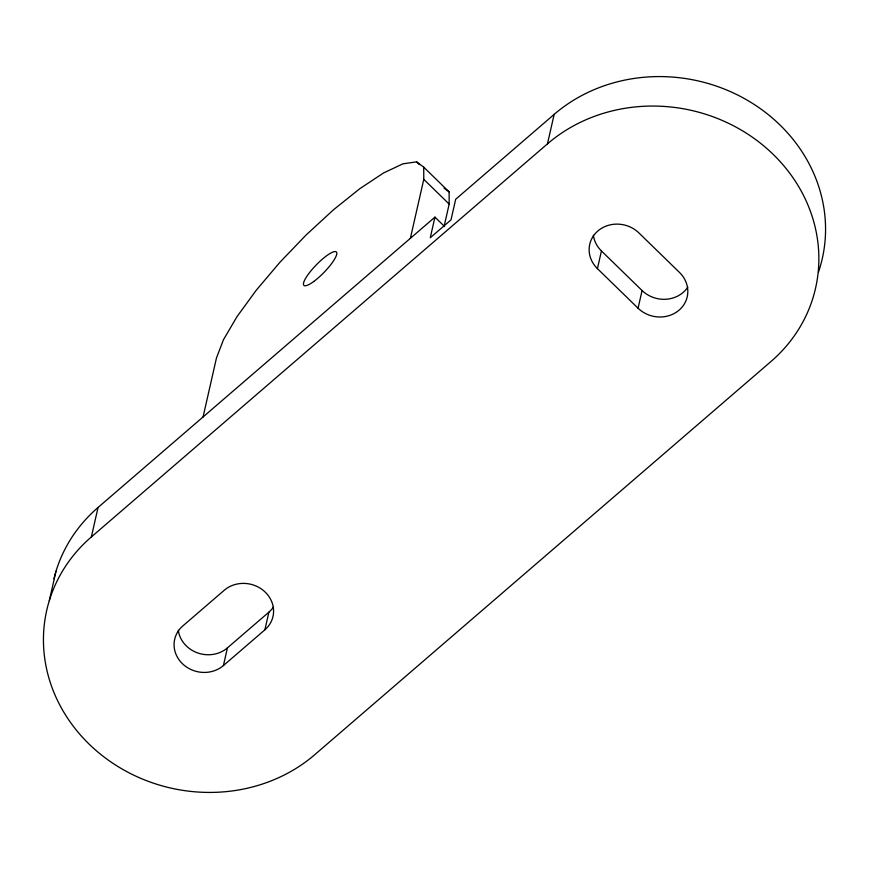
<?xml version="1.0" encoding="UTF-8"?>
<svg xmlns="http://www.w3.org/2000/svg" width="869" height="869" viewBox="0 0 869 869"><rect width="100%" height="100%" fill="white"/><g stroke="black" fill="none" stroke-linecap="round" stroke-linejoin="round"><path stroke-width="1.3" d="M49.305 600.664L56.007 571.194M91.354 536.944L547.47 143.852A160.33 145.894 12.8 0 1 773.236 154.421A160.33 145.894 12.8 0 1 770.955 361.526L314.839 754.618A160.33 145.894 12.8 0 1 89.062 744.06A160.33 145.894 12.8 0 1 91.354 536.944L98.045 507.474L434.956 217.131L444.559 226.483M203.064 416.979L216.457 358.028L223.452 339.736L237.041 316.588L256.29 290.192L279.883 262.319L306.225 234.88L333.511 209.755L359.885 188.638L383.544 172.974L402.89 163.839L416.588 161.851L423.714 167.141L449.11 191.875L449.175 204.085L444.113 226.353M223.409 665.567L264.871 629.829A29.155 26.526 12.8 0 0 265.295 592.18A29.155 26.526 12.8 0 0 224.245 590.257L182.772 625.995A29.155 26.526 12.8 0 0 182.36 663.644A29.155 26.526 12.8 0 0 223.409 665.567L227.428 647.883L268.89 612.156A29.155 26.526 12.8 0 0 273.561 606.855M264.871 629.829L268.89 612.156M410.385 238.291L423.779 179.351L423.714 167.141M434.956 217.131L430.264 237.758L451 219.89L455.682 199.262L554.161 114.382A160.33 145.894 12.8 0 1 748.969 101.206A160.33 145.894 12.8 0 1 818.489 272.062M547.47 143.852L554.161 114.382M597.427 268.64A29.155 26.526 12.8 0 1 597.85 230.98A29.155 26.526 12.8 0 1 638.889 232.903L679.525 272.475A29.155 26.526 12.8 0 1 679.113 310.135A29.155 26.526 12.8 0 1 638.063 308.213L597.427 268.64L601.446 250.956A29.155 26.526 12.8 0 1 593.364 235.217M638.063 308.213L642.082 290.528L601.446 250.956M444.016 188.095L449.11 191.875M416.588 161.851L419.412 164.599M423.779 179.351L449.175 204.085M227.428 647.883A29.155 26.526 12.8 0 1 197.502 652.88A29.155 26.526 12.8 0 1 178.297 630.231M53.921 578.776A160.33 145.894 12.8 0 1 98.045 507.474M687.803 287.15A29.155 26.526 12.8 0 1 642.082 290.528M313.752 281.502A23.322 5.399 -45.8 0 0 336.694 252.445A23.322 5.399 -45.8 0 0 309.907 272.127A23.322 5.399 -45.8 0 0 313.752 281.502"/></g></svg>
